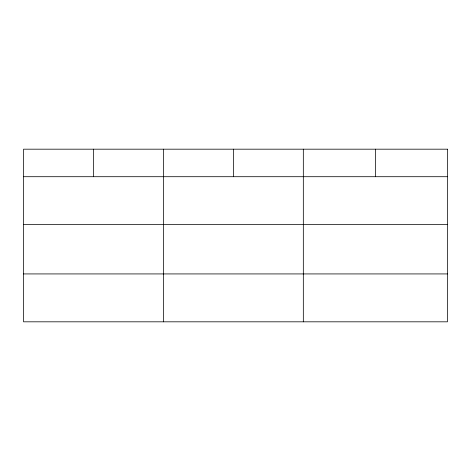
<?xml version="1.0" encoding="UTF-8"?>
<svg xmlns="http://www.w3.org/2000/svg" width="471" height="471" viewBox="0 0 471 471"><rect width="100%" height="100%" fill="white"/><g stroke="black" fill="none" stroke-linecap="round" stroke-linejoin="round"><path stroke-width="0.71" d="M23.55 176.707L447.45 176.707M23.55 224.59L447.45 224.59M23.55 273.928L447.45 273.928M375.387 149.183L375.387 176.707M303.324 149.183L303.324 321.817M233.38 149.183L233.38 176.707M163.437 149.183L163.437 321.817M93.494 149.183L93.494 176.707M447.45 149.183L23.55 149.183L23.55 321.817L447.45 321.817L447.45 149.183"/></g></svg>
